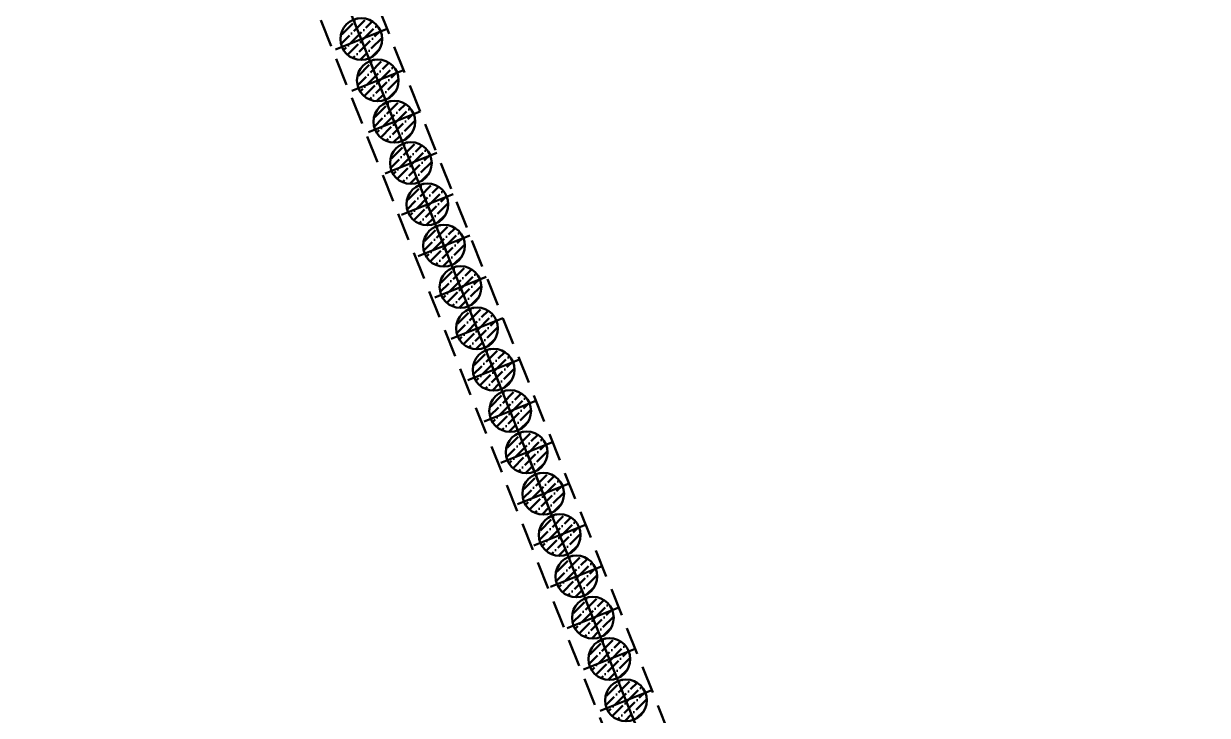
# Model space of a CAD drawing. Extents: x 9773 to 10136, y 10676 to 11757.
# Drawn here: x 9997.18 to 10039.73, y 11019.87 to 11044.72 of the extents above; entities that cross this region are included whole.
import ezdxf

# ---------------------------------------------------------------- set-up
doc = ezdxf.new("R2010")
doc.units = 0
for name, pattern in [('CONTI', [0]), ('DASHDOT', [1, 0.5, -0.25, 0, -0.25]), ('DASHEDX2', [1.5, 1, -0.5])]:
    doc.linetypes.add(name, pattern=pattern)
for name, color, linetype, lineweight in [('HATCH', 8, 'Continuous', 0), ('OSI', 3, 'DASHDOT', 9), ('SIZE', 142, 'Continuous', 9), ('Подпорные стены', 171, 'Continuous', 50), ('ПС', 5, 'Continuous', 40)]:
    doc.layers.add(name, color=color, linetype=linetype, lineweight=lineweight)
doc.layers.add('PILE_HID', color=40, linetype='CONTI')

# ---------------------------------------------------------------- blocks, each defined once
blk = doc.blocks.new('45245242')
at = {"layer": 'HATCH', "lineweight": 50}
h = blk.add_hatch(dxfattribs=at)
h.set_pattern_fill('ANSI36', color=5, scale=0.07)
h.set_pattern_definition([(45, (28.557, -71.31662), (0.1178658616, 0.4321748258), [0.555625, -0.111125, 0, -0.111125])])
h.paths.add_polyline_path([(10009.033, 11044.867, 0.306578), (10008.562, 11044.171, 0.095507), (10008.616, 11043.892), (10009.312, 11044.171)])
h.paths.add_polyline_path([(10009.033, 11044.867), (10009.312, 11044.171), (10010.008, 11044.45, 0.414214)])
h.paths.add_polyline_path([(10010.062, 11044.171, 0.095507), (10010.008, 11044.45), (10009.312, 11044.171), (10009.591, 11043.475, 0.306578)])
h.paths.add_polyline_path([(10009.312, 11044.171), (10008.616, 11043.892, 0.414214), (10009.591, 11043.475)])
h = blk.add_hatch(dxfattribs=at)
h.set_pattern_fill('ANSI36', color=5, scale=0.07)
h.set_pattern_definition([(45, (29.15176, -72.80196), (0.1178658616, 0.4321748258), [0.555625, -0.111125, 0, -0.111125])])
h.paths.add_polyline_path([(10009.628, 11043.382, 0.306578), (10009.157, 11042.686, 0.095507), (10009.211, 11042.407), (10009.907, 11042.686)])
h.paths.add_polyline_path([(10009.628, 11043.382), (10009.907, 11042.686), (10010.603, 11042.964, 0.414214)])
h.paths.add_polyline_path([(10010.657, 11042.686, 0.095507), (10010.603, 11042.964), (10009.907, 11042.686), (10010.186, 11041.989, 0.306578)])
h.paths.add_polyline_path([(10009.907, 11042.686), (10009.211, 11042.407, 0.414214), (10010.186, 11041.989)])
h = blk.add_hatch(dxfattribs=at)
h.set_pattern_fill('ANSI36', color=5, scale=0.07)
h.set_pattern_definition([(45, (29.74653, -74.2873), (0.1178658616, 0.4321748258), [0.555625, -0.111125, 0, -0.111125])])
h.paths.add_polyline_path([(10010.223, 11041.896, 0.306578), (10009.752, 11041.2, 0.095507), (10009.805, 11040.921), (10010.502, 11041.2)])
h.paths.add_polyline_path([(10010.223, 11041.896), (10010.502, 11041.2), (10011.198, 11041.479, 0.414214)])
h.paths.add_polyline_path([(10011.252, 11041.2, 0.095507), (10011.198, 11041.479), (10010.502, 11041.2), (10010.78, 11040.504, 0.306578)])
h.paths.add_polyline_path([(10010.502, 11041.2), (10009.805, 11040.921, 0.414214), (10010.78, 11040.504)])
h = blk.add_hatch(dxfattribs=at)
h.set_pattern_fill('ANSI36', color=5, scale=0.07)
h.set_pattern_definition([(45, (30.3413, -75.77265), (0.1178658616, 0.4321748258), [0.555625, -0.111125, 0, -0.111125])])
h.paths.add_polyline_path([(10010.818, 11040.411, 0.306578), (10010.346, 11039.715, 0.095507), (10010.4, 11039.436), (10011.096, 11039.715)])
h.paths.add_polyline_path([(10010.818, 11040.411), (10011.096, 11039.715), (10011.793, 11039.994, 0.414214)])
h.paths.add_polyline_path([(10011.846, 11039.715, 0.095507), (10011.793, 11039.994), (10011.096, 11039.715), (10011.375, 11039.019, 0.306578)])
h.paths.add_polyline_path([(10011.096, 11039.715), (10010.4, 11039.436, 0.414214), (10011.375, 11039.019)])
h = blk.add_hatch(dxfattribs=at)
h.set_pattern_fill('ANSI36', color=5, scale=0.07)
h.set_pattern_definition([(45, (30.93607, -77.258), (0.1178658616, 0.4321748258), [0.555625, -0.111125, 0, -0.111125])])
h.paths.add_polyline_path([(10011.412, 11038.926, 0.306578), (10010.941, 11038.23, 0.095507), (10010.995, 11037.951), (10011.691, 11038.23)])
h.paths.add_polyline_path([(10011.412, 11038.926), (10011.691, 11038.23), (10012.387, 11038.508, 0.414214)])
h.paths.add_polyline_path([(10012.441, 11038.23, 0.095507), (10012.387, 11038.508), (10011.691, 11038.23), (10011.97, 11037.533, 0.306578)])
h.paths.add_polyline_path([(10011.691, 11038.23), (10010.995, 11037.951, 0.414214), (10011.97, 11037.533)])
h = blk.add_hatch(dxfattribs=at)
h.set_pattern_fill('ANSI36', color=5, scale=0.07)
h.set_pattern_definition([(45, (31.53084, -78.74334), (0.1178658616, 0.4321748258), [0.555625, -0.111125, 0, -0.111125])])
h.paths.add_polyline_path([(10012.007, 11037.44, 0.306578), (10011.536, 11036.744, 0.095507), (10011.59, 11036.465), (10012.286, 11036.744)])
h.paths.add_polyline_path([(10012.007, 11037.44), (10012.286, 11036.744), (10012.982, 11037.023, 0.414214)])
h.paths.add_polyline_path([(10013.036, 11036.744, 0.095507), (10012.982, 11037.023), (10012.286, 11036.744), (10012.565, 11036.048, 0.306578)])
h.paths.add_polyline_path([(10012.286, 11036.744), (10011.59, 11036.465, 0.414214), (10012.565, 11036.048)])
h = blk.add_hatch(dxfattribs=at)
h.set_pattern_fill('ANSI36', color=5, scale=0.07)
h.set_pattern_definition([(45, (32.1256, -80.22869), (0.1178658616, 0.4321748258), [0.555625, -0.111125, 0, -0.111125])])
h.paths.add_polyline_path([(10012.602, 11035.955, 0.306578), (10012.131, 11035.259, 0.095507), (10012.184, 11034.98), (10012.881, 11035.259)])
h.paths.add_polyline_path([(10012.602, 11035.955), (10012.881, 11035.259), (10013.577, 11035.538, 0.414214)])
h.paths.add_polyline_path([(10013.631, 11035.259, 0.095507), (10013.577, 11035.538), (10012.881, 11035.259), (10013.159, 11034.563, 0.306578)])
h.paths.add_polyline_path([(10012.881, 11035.259), (10012.184, 11034.98, 0.414214), (10013.159, 11034.563)])
h = blk.add_hatch(dxfattribs=at)
h.set_pattern_fill('ANSI36', color=5, scale=0.07)
h.set_pattern_definition([(45, (32.72038, -81.71403), (0.1178658616, 0.4321748258), [0.555625, -0.111125, 0, -0.111125])])
h.paths.add_polyline_path([(10013.197, 11034.47, 0.306578), (10012.725, 11033.773, 0.095507), (10012.779, 11033.495), (10013.475, 11033.773)])
h.paths.add_polyline_path([(10013.197, 11034.47), (10013.475, 11033.773), (10014.172, 11034.052, 0.414214)])
h.paths.add_polyline_path([(10014.225, 11033.773, 0.095507), (10014.172, 11034.052), (10013.475, 11033.773), (10013.754, 11033.077, 0.306578)])
h.paths.add_polyline_path([(10013.475, 11033.773), (10012.779, 11033.495, 0.414214), (10013.754, 11033.077)])
h = blk.add_hatch(dxfattribs=at)
h.set_pattern_fill('ANSI36', color=5, scale=0.07)
h.set_pattern_definition([(45, (33.31515, -83.19938), (0.1178658616, 0.4321748258), [0.555625, -0.111125, 0, -0.111125])])
h.paths.add_polyline_path([(10013.791, 11032.984, 0.306578), (10013.32, 11032.288, 0.095507), (10013.374, 11032.009), (10014.07, 11032.288)])
h.paths.add_polyline_path([(10013.791, 11032.984), (10014.07, 11032.288), (10014.766, 11032.567, 0.414214)])
h.paths.add_polyline_path([(10014.82, 11032.288, 0.095507), (10014.766, 11032.567), (10014.07, 11032.288), (10014.349, 11031.592, 0.306578)])
h.paths.add_polyline_path([(10014.07, 11032.288), (10013.374, 11032.009, 0.414214), (10014.349, 11031.592)])
h = blk.add_hatch(dxfattribs=at)
h.set_pattern_fill('ANSI36', color=5, scale=0.07)
h.set_pattern_definition([(45, (33.90992, -84.68472), (0.1178658616, 0.4321748258), [0.555625, -0.111125, 0, -0.111125])])
h.paths.add_polyline_path([(10014.386, 11031.499, 0.306578), (10013.915, 11030.803, 0.095507), (10013.969, 11030.524), (10014.665, 11030.803)])
h.paths.add_polyline_path([(10014.386, 11031.499), (10014.665, 11030.803), (10015.361, 11031.082, 0.414214)])
h.paths.add_polyline_path([(10015.415, 11030.803, 0.095507), (10015.361, 11031.082), (10014.665, 11030.803), (10014.944, 11030.107, 0.306578)])
h.paths.add_polyline_path([(10014.665, 11030.803), (10013.969, 11030.524, 0.414214), (10014.944, 11030.107)])
h = blk.add_hatch(dxfattribs=at)
h.set_pattern_fill('ANSI36', color=5, scale=0.07)
h.set_pattern_definition([(45, (34.5047, -86.17007), (0.1178658616, 0.4321748258), [0.555625, -0.111125, 0, -0.111125])])
h.paths.add_polyline_path([(10014.981, 11030.014, 0.306578), (10014.51, 11029.317, 0.095507), (10014.563, 11029.039), (10015.26, 11029.317)])
h.paths.add_polyline_path([(10014.981, 11030.014), (10015.26, 11029.317), (10015.956, 11029.596, 0.414214)])
h.paths.add_polyline_path([(10016.01, 11029.317, 0.095507), (10015.956, 11029.596), (10015.26, 11029.317), (10015.539, 11028.621, 0.306578)])
h.paths.add_polyline_path([(10015.26, 11029.317), (10014.563, 11029.039, 0.414214), (10015.539, 11028.621)])
h = blk.add_hatch(dxfattribs=at)
h.set_pattern_fill('ANSI36', color=5, scale=0.07)
h.set_pattern_definition([(45, (35.09946, -87.6554), (0.1178658616, 0.4321748258), [0.555625, -0.111125, 0, -0.111125])])
h.paths.add_polyline_path([(10015.576, 11028.528, 0.306578), (10015.104, 11027.832, 0.095507), (10015.158, 11027.553), (10015.854, 11027.832)])
h.paths.add_polyline_path([(10015.576, 11028.528), (10015.854, 11027.832), (10016.551, 11028.111, 0.414214)])
h.paths.add_polyline_path([(10016.604, 11027.832, 0.095507), (10016.551, 11028.111), (10015.854, 11027.832), (10016.133, 11027.136, 0.306578)])
h.paths.add_polyline_path([(10015.854, 11027.832), (10015.158, 11027.553, 0.414214), (10016.133, 11027.136)])
h = blk.add_hatch(dxfattribs=at)
h.set_pattern_fill('ANSI36', color=5, scale=0.07)
h.set_pattern_definition([(45, (35.69423, -89.14076), (0.1178658616, 0.4321748258), [0.555625, -0.111125, 0, -0.111125])])
h.paths.add_polyline_path([(10016.17, 11027.043, 0.306578), (10015.699, 11026.347, 0.095507), (10015.753, 11026.068), (10016.449, 11026.347)])
h.paths.add_polyline_path([(10016.17, 11027.043), (10016.449, 11026.347), (10017.145, 11026.626, 0.414214)])
h.paths.add_polyline_path([(10017.199, 11026.347, 0.095507), (10017.145, 11026.626), (10016.449, 11026.347), (10016.728, 11025.651, 0.306578)])
h.paths.add_polyline_path([(10016.449, 11026.347), (10015.753, 11026.068, 0.414214), (10016.728, 11025.651)])
h = blk.add_hatch(dxfattribs=at)
h.set_pattern_fill('ANSI36', color=5, scale=0.07)
h.set_pattern_definition([(45, (36.289, -90.6261), (0.1178658616, 0.4321748258), [0.555625, -0.111125, 0, -0.111125])])
h.paths.add_polyline_path([(10016.765, 11025.558, 0.306578), (10016.294, 11024.861, 0.095507), (10016.348, 11024.583), (10017.044, 11024.861)])
h.paths.add_polyline_path([(10016.765, 11025.558), (10017.044, 11024.861), (10017.74, 11025.14, 0.414214)])
h.paths.add_polyline_path([(10017.794, 11024.861, 0.095507), (10017.74, 11025.14), (10017.044, 11024.861), (10017.323, 11024.165, 0.306578)])
h.paths.add_polyline_path([(10017.044, 11024.861), (10016.348, 11024.583, 0.414214), (10017.323, 11024.165)])
h = blk.add_hatch(dxfattribs=at)
h.set_pattern_fill('ANSI36', color=5, scale=0.07)
h.set_pattern_definition([(45, (36.88377, -92.11144), (0.1178658616, 0.4321748258), [0.555625, -0.111125, 0, -0.111125])])
h.paths.add_polyline_path([(10017.36, 11024.072, 0.306578), (10016.889, 11023.376, 0.095507), (10016.943, 11023.097), (10017.639, 11023.376)])
h.paths.add_polyline_path([(10017.36, 11024.072), (10017.639, 11023.376), (10018.335, 11023.655, 0.414214)])
h.paths.add_polyline_path([(10018.389, 11023.376, 0.095507), (10018.335, 11023.655), (10017.639, 11023.376), (10017.918, 11022.68, 0.306578)])
h.paths.add_polyline_path([(10017.639, 11023.376), (10016.943, 11023.097, 0.414214), (10017.918, 11022.68)])
h = blk.add_hatch(dxfattribs=at)
h.set_pattern_fill('ANSI36', color=5, scale=0.07)
h.set_pattern_definition([(45, (37.47854, -93.5968), (0.1178658616, 0.4321748258), [0.555625, -0.111125, 0, -0.111125])])
h.paths.add_polyline_path([(10017.955, 11022.587, 0.306578), (10017.484, 11021.891, 0.095507), (10017.537, 11021.612), (10018.234, 11021.891)])
h.paths.add_polyline_path([(10017.955, 11022.587), (10018.234, 11021.891), (10018.93, 11022.17, 0.414214)])
h.paths.add_polyline_path([(10018.984, 11021.891, 0.095507), (10018.93, 11022.17), (10018.234, 11021.891), (10018.512, 11021.194, 0.306578)])
h.paths.add_polyline_path([(10018.234, 11021.891), (10017.537, 11021.612, 0.414214), (10018.512, 11021.194)])
h = blk.add_hatch(dxfattribs=at)
h.set_pattern_fill('ANSI36', color=5, scale=0.07)
h.set_pattern_definition([(45, (38.0733, -95.08213), (0.1178658616, 0.4321748258), [0.555625, -0.111125, 0, -0.111125])])
h.paths.add_polyline_path([(10018.55, 11021.102, 0.306578), (10018.078, 11020.405, 0.095507), (10018.132, 11020.127), (10018.828, 11020.405)])
h.paths.add_polyline_path([(10018.55, 11021.102), (10018.828, 11020.405), (10019.525, 11020.684, 0.414214)])
h.paths.add_polyline_path([(10019.578, 11020.405, 0.095507), (10019.525, 11020.684), (10018.828, 11020.405), (10019.107, 11019.709, 0.306578)])
h.paths.add_polyline_path([(10018.828, 11020.405), (10018.132, 11020.127, 0.414214), (10019.107, 11019.709)])
at = {"layer": 'OSI', "color": 5, "lineweight": 50, "ltscale": 100}
for p, q in [((10008.384, 11043.799), (10010.24, 11044.543)), ((10008.978, 11042.314), (10010.835, 11043.057)), ((10009.573, 11040.828), (10011.43, 11041.572)), ((10010.168, 11039.343), (10012.025, 11040.087)), ((10010.763, 11037.858), (10012.619, 11038.601)), ((10011.358, 11036.372), (10013.214, 11037.116)), ((10011.952, 11034.887), (10013.809, 11035.631)), ((10012.547, 11033.402), (10014.404, 11034.145)), ((10013.142, 11031.916), (10014.999, 11032.66)), ((10013.737, 11030.431), (10015.593, 11031.175)), ((10014.331, 11028.946), (10016.188, 11029.689)), ((10014.926, 11027.46), (10016.783, 11028.204)), ((10015.521, 11025.975), (10017.378, 11026.718)), ((10016.116, 11024.49), (10017.972, 11025.233)), ((10016.71, 11023.004), (10018.567, 11023.748)), ((10017.305, 11021.519), (10019.162, 11022.262)), ((10017.9, 11020.034), (10019.757, 11020.777))]:
    blk.add_line(p, q, dxfattribs=at)
at = {"layer": 'OSI', "color": 5, "lineweight": 50, "ltscale": 5}
blk.add_lwpolyline([(9998.197, 11071.928), (10038.801, 10970.527)], dxfattribs=at)
at = {"layer": 'PILE_HID', "color": 5, "lineweight": 50, "ltscale": 100}
for centre in [(10009.312, 11044.171), (10009.907, 11042.686), (10010.502, 11041.2), (10011.096, 11039.715), (10011.691, 11038.23), (10012.286, 11036.744), (10012.881, 11035.259), (10013.475, 11033.773), (10014.07, 11032.288), (10014.665, 11030.803), (10015.26, 11029.317), (10015.854, 11027.832), (10016.449, 11026.347), (10017.044, 11024.861), (10017.639, 11023.376), (10018.234, 11021.891), (10018.828, 11020.405)]:
    blk.add_circle(centre, 0.75, dxfattribs=at)
at = {"layer": 'Подпорные стены', "color": 5, "linetype": 'DASHEDX2', "lineweight": 50}
for p, q in [((10037.78, 10970.118), (9997.176, 11071.519)), ((9999.906, 11070.35), (10039.729, 10970.899))]:
    blk.add_line(p, q, dxfattribs=at)

msp = doc.modelspace()

# ---------------------------------------------------------------- hatches: boundary and pattern name
at = {"layer": 'ПС', "lineweight": 50}
h = msp.add_hatch(dxfattribs=at)
h.set_pattern_fill('ANSI36', color=5, scale=0.07)
h.set_pattern_definition([(45, (28.557, -71.31662), (0.1178658616, 0.4321748258), [0.555625, -0.111125, 0, -0.111125])])
h.paths.add_polyline_path([(10009.033, 11044.867, 0.306578), (10008.562, 11044.171, 0.095507), (10008.616, 11043.892), (10009.312, 11044.171)])
h.paths.add_polyline_path([(10009.033, 11044.867), (10009.312, 11044.171), (10010.008, 11044.45, 0.414214)])
h.paths.add_polyline_path([(10010.062, 11044.171, 0.095507), (10010.008, 11044.45), (10009.312, 11044.171), (10009.591, 11043.475, 0.306578)])
h.paths.add_polyline_path([(10009.312, 11044.171), (10008.616, 11043.892, 0.414214), (10009.591, 11043.475)])
h = msp.add_hatch(dxfattribs=at)
h.set_pattern_fill('ANSI36', color=5, scale=0.07)
h.set_pattern_definition([(45, (29.15176, -72.80196), (0.1178658616, 0.4321748258), [0.555625, -0.111125, 0, -0.111125])])
h.paths.add_polyline_path([(10009.628, 11043.382, 0.306578), (10009.157, 11042.686, 0.095507), (10009.211, 11042.407), (10009.907, 11042.686)])
h.paths.add_polyline_path([(10009.628, 11043.382), (10009.907, 11042.686), (10010.603, 11042.964, 0.414214)])
h.paths.add_polyline_path([(10010.657, 11042.686, 0.095507), (10010.603, 11042.964), (10009.907, 11042.686), (10010.186, 11041.989, 0.306578)])
h.paths.add_polyline_path([(10009.907, 11042.686), (10009.211, 11042.407, 0.414214), (10010.186, 11041.989)])
h = msp.add_hatch(dxfattribs=at)
h.set_pattern_fill('ANSI36', color=5, scale=0.07)
h.set_pattern_definition([(45, (29.74653, -74.2873), (0.1178658616, 0.4321748258), [0.555625, -0.111125, 0, -0.111125])])
h.paths.add_polyline_path([(10010.223, 11041.896, 0.306578), (10009.752, 11041.2, 0.095507), (10009.805, 11040.921), (10010.502, 11041.2)])
h.paths.add_polyline_path([(10010.223, 11041.896), (10010.502, 11041.2), (10011.198, 11041.479, 0.414214)])
h.paths.add_polyline_path([(10011.252, 11041.2, 0.095507), (10011.198, 11041.479), (10010.502, 11041.2), (10010.78, 11040.504, 0.306578)])
h.paths.add_polyline_path([(10010.502, 11041.2), (10009.805, 11040.921, 0.414214), (10010.78, 11040.504)])
h = msp.add_hatch(dxfattribs=at)
h.set_pattern_fill('ANSI36', color=5, scale=0.07)
h.set_pattern_definition([(45, (30.3413, -75.77265), (0.1178658616, 0.4321748258), [0.555625, -0.111125, 0, -0.111125])])
h.paths.add_polyline_path([(10010.818, 11040.411, 0.306578), (10010.346, 11039.715, 0.095507), (10010.4, 11039.436), (10011.096, 11039.715)])
h.paths.add_polyline_path([(10010.818, 11040.411), (10011.096, 11039.715), (10011.793, 11039.994, 0.414214)])
h.paths.add_polyline_path([(10011.846, 11039.715, 0.095507), (10011.793, 11039.994), (10011.096, 11039.715), (10011.375, 11039.019, 0.306578)])
h.paths.add_polyline_path([(10011.096, 11039.715), (10010.4, 11039.436, 0.414214), (10011.375, 11039.019)])
h = msp.add_hatch(dxfattribs=at)
h.set_pattern_fill('ANSI36', color=5, scale=0.07)
h.set_pattern_definition([(45, (30.93607, -77.258), (0.1178658616, 0.4321748258), [0.555625, -0.111125, 0, -0.111125])])
h.paths.add_polyline_path([(10011.412, 11038.926, 0.306578), (10010.941, 11038.23, 0.095507), (10010.995, 11037.951), (10011.691, 11038.23)])
h.paths.add_polyline_path([(10011.412, 11038.926), (10011.691, 11038.23), (10012.387, 11038.508, 0.414214)])
h.paths.add_polyline_path([(10012.441, 11038.23, 0.095507), (10012.387, 11038.508), (10011.691, 11038.23), (10011.97, 11037.533, 0.306578)])
h.paths.add_polyline_path([(10011.691, 11038.23), (10010.995, 11037.951, 0.414214), (10011.97, 11037.533)])
h = msp.add_hatch(dxfattribs=at)
h.set_pattern_fill('ANSI36', color=5, scale=0.07)
h.set_pattern_definition([(45, (31.53084, -78.74334), (0.1178658616, 0.4321748258), [0.555625, -0.111125, 0, -0.111125])])
h.paths.add_polyline_path([(10012.007, 11037.44, 0.306578), (10011.536, 11036.744, 0.095507), (10011.59, 11036.465), (10012.286, 11036.744)])
h.paths.add_polyline_path([(10012.007, 11037.44), (10012.286, 11036.744), (10012.982, 11037.023, 0.414214)])
h.paths.add_polyline_path([(10013.036, 11036.744, 0.095507), (10012.982, 11037.023), (10012.286, 11036.744), (10012.565, 11036.048, 0.306578)])
h.paths.add_polyline_path([(10012.286, 11036.744), (10011.59, 11036.465, 0.414214), (10012.565, 11036.048)])
h = msp.add_hatch(dxfattribs=at)
h.set_pattern_fill('ANSI36', color=5, scale=0.07)
h.set_pattern_definition([(45, (32.1256, -80.22869), (0.1178658616, 0.4321748258), [0.555625, -0.111125, 0, -0.111125])])
h.paths.add_polyline_path([(10012.602, 11035.955, 0.306578), (10012.131, 11035.259, 0.095507), (10012.184, 11034.98), (10012.881, 11035.259)])
h.paths.add_polyline_path([(10012.602, 11035.955), (10012.881, 11035.259), (10013.577, 11035.538, 0.414214)])
h.paths.add_polyline_path([(10013.631, 11035.259, 0.095507), (10013.577, 11035.538), (10012.881, 11035.259), (10013.159, 11034.563, 0.306578)])
h.paths.add_polyline_path([(10012.881, 11035.259), (10012.184, 11034.98, 0.414214), (10013.159, 11034.563)])
h = msp.add_hatch(dxfattribs=at)
h.set_pattern_fill('ANSI36', color=5, scale=0.07)
h.set_pattern_definition([(45, (32.72038, -81.71403), (0.1178658616, 0.4321748258), [0.555625, -0.111125, 0, -0.111125])])
h.paths.add_polyline_path([(10013.197, 11034.47, 0.306578), (10012.725, 11033.773, 0.095507), (10012.779, 11033.495), (10013.475, 11033.773)])
h.paths.add_polyline_path([(10013.197, 11034.47), (10013.475, 11033.773), (10014.172, 11034.052, 0.414214)])
h.paths.add_polyline_path([(10014.225, 11033.773, 0.095507), (10014.172, 11034.052), (10013.475, 11033.773), (10013.754, 11033.077, 0.306578)])
h.paths.add_polyline_path([(10013.475, 11033.773), (10012.779, 11033.495, 0.414214), (10013.754, 11033.077)])
h = msp.add_hatch(dxfattribs=at)
h.set_pattern_fill('ANSI36', color=5, scale=0.07)
h.set_pattern_definition([(45, (33.31515, -83.19938), (0.1178658616, 0.4321748258), [0.555625, -0.111125, 0, -0.111125])])
h.paths.add_polyline_path([(10013.791, 11032.984, 0.306578), (10013.32, 11032.288, 0.095507), (10013.374, 11032.009), (10014.07, 11032.288)])
h.paths.add_polyline_path([(10013.791, 11032.984), (10014.07, 11032.288), (10014.766, 11032.567, 0.414214)])
h.paths.add_polyline_path([(10014.82, 11032.288, 0.095507), (10014.766, 11032.567), (10014.07, 11032.288), (10014.349, 11031.592, 0.306578)])
h.paths.add_polyline_path([(10014.07, 11032.288), (10013.374, 11032.009, 0.414214), (10014.349, 11031.592)])
h = msp.add_hatch(dxfattribs=at)
h.set_pattern_fill('ANSI36', color=5, scale=0.07)
h.set_pattern_definition([(45, (33.90992, -84.68472), (0.1178658616, 0.4321748258), [0.555625, -0.111125, 0, -0.111125])])
h.paths.add_polyline_path([(10014.386, 11031.499, 0.306578), (10013.915, 11030.803, 0.095507), (10013.969, 11030.524), (10014.665, 11030.803)])
h.paths.add_polyline_path([(10014.386, 11031.499), (10014.665, 11030.803), (10015.361, 11031.082, 0.414214)])
h.paths.add_polyline_path([(10015.415, 11030.803, 0.095507), (10015.361, 11031.082), (10014.665, 11030.803), (10014.944, 11030.107, 0.306578)])
h.paths.add_polyline_path([(10014.665, 11030.803), (10013.969, 11030.524, 0.414214), (10014.944, 11030.107)])
h = msp.add_hatch(dxfattribs=at)
h.set_pattern_fill('ANSI36', color=5, scale=0.07)
h.set_pattern_definition([(45, (34.5047, -86.17007), (0.1178658616, 0.4321748258), [0.555625, -0.111125, 0, -0.111125])])
h.paths.add_polyline_path([(10014.981, 11030.014, 0.306578), (10014.51, 11029.317, 0.095507), (10014.563, 11029.039), (10015.26, 11029.317)])
h.paths.add_polyline_path([(10014.981, 11030.014), (10015.26, 11029.317), (10015.956, 11029.596, 0.414214)])
h.paths.add_polyline_path([(10016.01, 11029.317, 0.095507), (10015.956, 11029.596), (10015.26, 11029.317), (10015.539, 11028.621, 0.306578)])
h.paths.add_polyline_path([(10015.26, 11029.317), (10014.563, 11029.039, 0.414214), (10015.539, 11028.621)])
h = msp.add_hatch(dxfattribs=at)
h.set_pattern_fill('ANSI36', color=5, scale=0.07)
h.set_pattern_definition([(45, (35.09946, -87.6554), (0.1178658616, 0.4321748258), [0.555625, -0.111125, 0, -0.111125])])
h.paths.add_polyline_path([(10015.576, 11028.528, 0.306578), (10015.104, 11027.832, 0.095507), (10015.158, 11027.553), (10015.854, 11027.832)])
h.paths.add_polyline_path([(10015.576, 11028.528), (10015.854, 11027.832), (10016.551, 11028.111, 0.414214)])
h.paths.add_polyline_path([(10016.604, 11027.832, 0.095507), (10016.551, 11028.111), (10015.854, 11027.832), (10016.133, 11027.136, 0.306578)])
h.paths.add_polyline_path([(10015.854, 11027.832), (10015.158, 11027.553, 0.414214), (10016.133, 11027.136)])
h = msp.add_hatch(dxfattribs=at)
h.set_pattern_fill('ANSI36', color=5, scale=0.07)
h.set_pattern_definition([(45, (35.69423, -89.14076), (0.1178658616, 0.4321748258), [0.555625, -0.111125, 0, -0.111125])])
h.paths.add_polyline_path([(10016.17, 11027.043, 0.306578), (10015.699, 11026.347, 0.095507), (10015.753, 11026.068), (10016.449, 11026.347)])
h.paths.add_polyline_path([(10016.17, 11027.043), (10016.449, 11026.347), (10017.145, 11026.626, 0.414214)])
h.paths.add_polyline_path([(10017.199, 11026.347, 0.095507), (10017.145, 11026.626), (10016.449, 11026.347), (10016.728, 11025.651, 0.306578)])
h.paths.add_polyline_path([(10016.449, 11026.347), (10015.753, 11026.068, 0.414214), (10016.728, 11025.651)])
h = msp.add_hatch(dxfattribs=at)
h.set_pattern_fill('ANSI36', color=5, scale=0.07)
h.set_pattern_definition([(45, (36.289, -90.6261), (0.1178658616, 0.4321748258), [0.555625, -0.111125, 0, -0.111125])])
h.paths.add_polyline_path([(10016.765, 11025.558, 0.306578), (10016.294, 11024.861, 0.095507), (10016.348, 11024.583), (10017.044, 11024.861)])
h.paths.add_polyline_path([(10016.765, 11025.558), (10017.044, 11024.861), (10017.74, 11025.14, 0.414214)])
h.paths.add_polyline_path([(10017.794, 11024.861, 0.095507), (10017.74, 11025.14), (10017.044, 11024.861), (10017.323, 11024.165, 0.306578)])
h.paths.add_polyline_path([(10017.044, 11024.861), (10016.348, 11024.583, 0.414214), (10017.323, 11024.165)])
h = msp.add_hatch(dxfattribs=at)
h.set_pattern_fill('ANSI36', color=5, scale=0.07)
h.set_pattern_definition([(45, (36.88377, -92.11144), (0.1178658616, 0.4321748258), [0.555625, -0.111125, 0, -0.111125])])
h.paths.add_polyline_path([(10017.36, 11024.072, 0.306578), (10016.889, 11023.376, 0.095507), (10016.943, 11023.097), (10017.639, 11023.376)])
h.paths.add_polyline_path([(10017.36, 11024.072), (10017.639, 11023.376), (10018.335, 11023.655, 0.414214)])
h.paths.add_polyline_path([(10018.389, 11023.376, 0.095507), (10018.335, 11023.655), (10017.639, 11023.376), (10017.918, 11022.68, 0.306578)])
h.paths.add_polyline_path([(10017.639, 11023.376), (10016.943, 11023.097, 0.414214), (10017.918, 11022.68)])
h = msp.add_hatch(dxfattribs=at)
h.set_pattern_fill('ANSI36', color=5, scale=0.07)
h.set_pattern_definition([(45, (37.47854, -93.5968), (0.1178658616, 0.4321748258), [0.555625, -0.111125, 0, -0.111125])])
h.paths.add_polyline_path([(10017.955, 11022.587, 0.306578), (10017.484, 11021.891, 0.095507), (10017.537, 11021.612), (10018.234, 11021.891)])
h.paths.add_polyline_path([(10017.955, 11022.587), (10018.234, 11021.891), (10018.93, 11022.17, 0.414214)])
h.paths.add_polyline_path([(10018.984, 11021.891, 0.095507), (10018.93, 11022.17), (10018.234, 11021.891), (10018.512, 11021.194, 0.306578)])
h.paths.add_polyline_path([(10018.234, 11021.891), (10017.537, 11021.612, 0.414214), (10018.512, 11021.194)])
h = msp.add_hatch(dxfattribs=at)
h.set_pattern_fill('ANSI36', color=5, scale=0.07)
h.set_pattern_definition([(45, (38.0733, -95.08213), (0.1178658616, 0.4321748258), [0.555625, -0.111125, 0, -0.111125])])
h.paths.add_polyline_path([(10018.55, 11021.102, 0.306578), (10018.078, 11020.405, 0.095507), (10018.132, 11020.127), (10018.828, 11020.405)])
h.paths.add_polyline_path([(10018.55, 11021.102), (10018.828, 11020.405), (10019.525, 11020.684, 0.414214)])
h.paths.add_polyline_path([(10019.578, 11020.405, 0.095507), (10019.525, 11020.684), (10018.828, 11020.405), (10019.107, 11019.709, 0.306578)])
h.paths.add_polyline_path([(10018.828, 11020.405), (10018.132, 11020.127, 0.414214), (10019.107, 11019.709)])

# ---------------------------------------------------------------- linework, layer by layer
at = {"layer": 'ПС', "color": 5, "linetype": 'DASHEDX2', "lineweight": 50}
for p, q in [((10037.78, 10970.118), (9997.176, 11071.519)), ((9999.906, 11070.35), (10039.729, 10970.899))]:
    msp.add_line(p, q, dxfattribs=at)
at = {"layer": 'ПС', "color": 5, "lineweight": 50, "ltscale": 100}
for p, q in [((10008.384, 11043.799), (10010.24, 11044.543)), ((10008.978, 11042.314), (10010.835, 11043.057)), ((10009.573, 11040.828), (10011.43, 11041.572)), ((10010.168, 11039.343), (10012.025, 11040.087)), ((10010.763, 11037.858), (10012.619, 11038.601)), ((10011.358, 11036.372), (10013.214, 11037.116)), ((10011.952, 11034.887), (10013.809, 11035.631)), ((10012.547, 11033.402), (10014.404, 11034.145)), ((10013.142, 11031.916), (10014.999, 11032.66)), ((10013.737, 11030.431), (10015.593, 11031.175)), ((10014.331, 11028.946), (10016.188, 11029.689)), ((10014.926, 11027.46), (10016.783, 11028.204)), ((10015.521, 11025.975), (10017.378, 11026.718)), ((10016.116, 11024.49), (10017.972, 11025.233)), ((10016.71, 11023.004), (10018.567, 11023.748)), ((10017.305, 11021.519), (10019.162, 11022.262)), ((10017.9, 11020.034), (10019.757, 11020.777))]:
    msp.add_line(p, q, dxfattribs=at)
at = {"layer": 'ПС', "color": 5, "lineweight": 50, "ltscale": 5}
msp.add_lwpolyline([(9998.197, 11071.928), (10038.155, 10972.14)], dxfattribs=at)
at = {"layer": 'ПС', "color": 5, "lineweight": 50, "ltscale": 100}
for centre in [(10009.312, 11044.171), (10009.907, 11042.686), (10010.502, 11041.2), (10011.096, 11039.715), (10011.691, 11038.23), (10012.286, 11036.744), (10012.881, 11035.259), (10013.475, 11033.773), (10014.07, 11032.288), (10014.665, 11030.803), (10015.26, 11029.317), (10015.854, 11027.832), (10016.449, 11026.347), (10017.044, 11024.861), (10017.639, 11023.376), (10018.234, 11021.891), (10018.828, 11020.405)]:
    msp.add_circle(centre, 0.75, dxfattribs=at)

# ---------------------------------------------------------------- block references
at = {"layer": 'SIZE'}
msp.add_blockref('45245242', (0, 0), dxfattribs=at)

doc.saveas('drawing.dxf')
